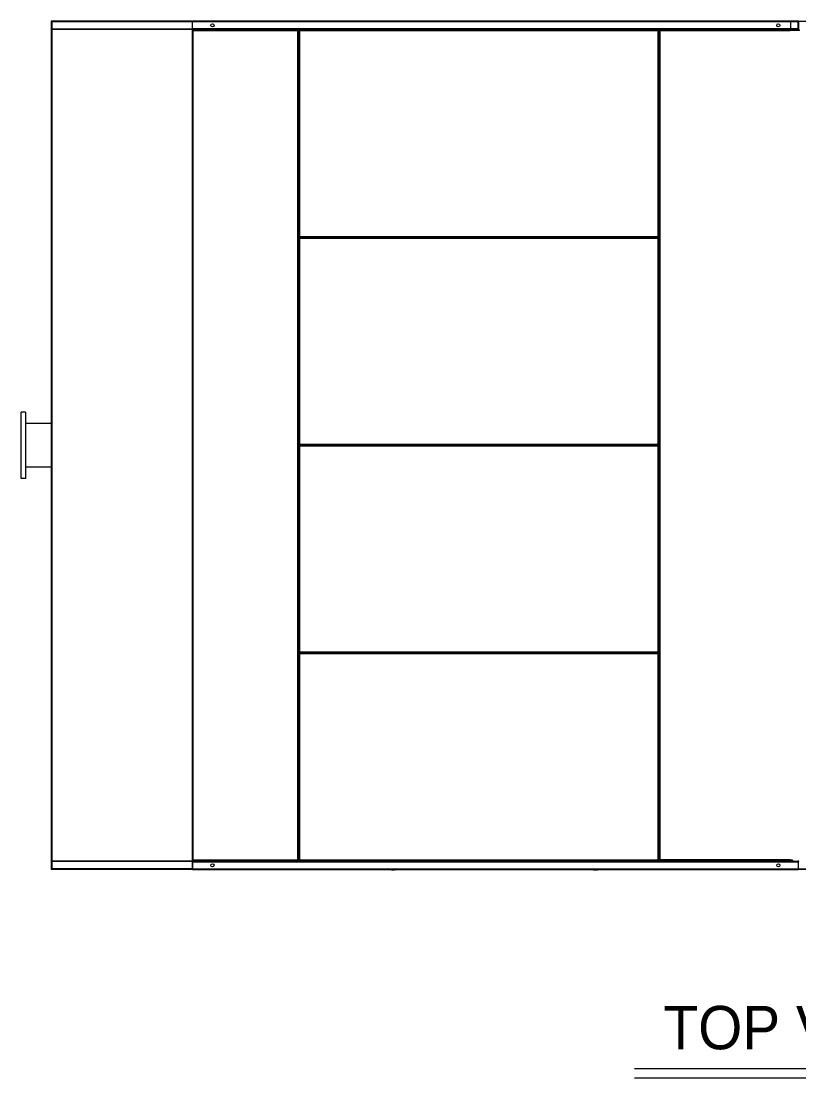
# Model space of a CAD drawing. Header units: millimetres. Extents: x -662642 to 33419, y -141169 to 23423.
# Drawn here: x 11255 to 15102, y 14886 to 20118 of the extents above; entities that cross this region are included whole.
import ezdxf
from ezdxf.enums import TextEntityAlignment as Align

# ---------------------------------------------------------------- set-up
doc = ezdxf.new("R2010")
doc.units = ezdxf.units.MM
doc.layers.add('냉각탑_box', color=1, linetype='Continuous')
doc.layers.add('냉각탑_text', color=3, linetype='Continuous')
doc.styles.add('돋움', font='Dotum.ttf')

# ---------------------------------------------------------------- blocks, each defined once
blk = doc.blocks.new('4')
at = {"lineweight": 20}
for p, q in [((12102.6, 20117.6), (11402.6, 20117.6)), ((11402.6, 20117.6), (11402.6, 15917.6)), ((11405.6, 20117.6), (11405.6, 15917.6)), ((12102.6, 20114.6), (11405.6, 20114.6)), ((12102.6, 15917.6), (12102.6, 20117.6)), ((12102.6, 15917.6), (12102.6, 20117.6)), ((15099.1, 20117.6), (17501.3, 20117.6)), ((12102.6, 20078.6), (11405.6, 20078.6)), ((12102.6, 20075.6), (11405.6, 20075.6)), ((12102.6, 15959.6), (11405.6, 15959.6)), ((12102.6, 15956.6), (11405.6, 15956.6)), ((12102.6, 15917.6), (11402.6, 15917.6)), ((12102.6, 15920.6), (11405.6, 15920.6)), ((17501.3, 15917.6), (12102.6, 15917.6))]:
    blk.add_line(p, q, dxfattribs=at)
at = {"color": 7, "lineweight": 20}
for p, q in [((15099.1, 20117.6), (12102.6, 20117.6)), ((15099.1, 20114.2), (12102.6, 20114.2)), ((15099.1, 20079), (12102.6, 20079)), ((15097.4, 20075.6), (12104.2, 20075.6)), ((12105.6, 15965), (12105.6, 20070.2)), ((12622.8, 15965), (12622.8, 20070.2)), ((12626.2, 15963.3), (12626.2, 20071.9)), ((14406.8, 20073.6), (12631.6, 20073.6)), ((14406.8, 20070.2), (12631.6, 20070.2)), ((14412.2, 15963.3), (14412.2, 20071.9)), ((14415.6, 15965), (14415.6, 20070.2)), ((14406.8, 19050), (12631.6, 19050)), ((14406.8, 19046.6), (12631.6, 19046.6)), ((14406.8, 19045.1), (12631.6, 19045.1)), ((14406.8, 19041.7), (12631.6, 19041.7)), ((11254.6, 17852.6), (11254.6, 18182.6)), ((11276.6, 18182.6), (11254.6, 18182.6)), ((11276.6, 18182.6), (11276.6, 17852.6)), ((11402.6, 18125.8), (11276.6, 18125.8)), ((14406.8, 18021.5), (12631.6, 18021.5)), ((14406.8, 18018.1), (12631.6, 18018.1)), ((14406.8, 18016.6), (12631.6, 18016.6)), ((14406.8, 18013.2), (12631.6, 18013.2)), ((11402.6, 17909.5), (11276.6, 17909.5)), ((11276.6, 17852.6), (11254.6, 17852.6)), ((14406.8, 16993), (12631.6, 16993)), ((14406.8, 16989.6), (12631.6, 16989.6)), ((14406.8, 16988.1), (12631.6, 16988.1)), ((14406.8, 16984.7), (12631.6, 16984.7)), ((12102.6, 15956.2), (15099.2, 15956.2)), ((12104.3, 15959.6), (15097.5, 15959.6)), ((14406.8, 15964.5), (12631.6, 15964.5)), ((14406.8, 15961.1), (12631.6, 15961.1)), ((12102.6, 15921), (15099.2, 15921)), ((12102.6, 15917.6), (15099.2, 15917.6))]:
    blk.add_line(p, q, dxfattribs=at)
at = {"color": 7, "lineweight": 20, "ltscale": 0.001417}
for p, q in [((15061.5, 20114.2), (15061.5, 20117.6)), ((15099.1, 20114.2), (15099.1, 20117.6)), ((12628.2, 20070.2), (12631.6, 20070.2)), ((12631.6, 20070.2), (12631.6, 20073.6)), ((14406.8, 20070.2), (14406.8, 20073.6)), ((14410.2, 20070.2), (14406.8, 20070.2)), ((12628.2, 19050), (12631.6, 19050)), ((12631.6, 19050), (12631.6, 19046.6)), ((12631.6, 19041.7), (12631.6, 19045.1)), ((14410.2, 19050), (14406.8, 19050)), ((14406.8, 19050), (14406.8, 19046.6)), ((14406.8, 19041.7), (14406.8, 19045.1)), ((12628.2, 19041.7), (12631.6, 19041.7)), ((14410.2, 19041.7), (14406.8, 19041.7)), ((12628.2, 18021.5), (12631.6, 18021.5)), ((12628.2, 18013.2), (12631.6, 18013.2)), ((12631.6, 18021.5), (12631.6, 18018.1)), ((12631.6, 18013.2), (12631.6, 18016.6)), ((14410.2, 18021.5), (14406.8, 18021.5)), ((14406.8, 18021.5), (14406.8, 18018.1)), ((14406.8, 18013.2), (14406.8, 18016.6)), ((14410.2, 18013.2), (14406.8, 18013.2)), ((12628.2, 16993), (12631.6, 16993)), ((12628.2, 16984.7), (12631.6, 16984.7)), ((12631.6, 16993), (12631.6, 16989.6)), ((12631.6, 16984.7), (12631.6, 16988.1)), ((14410.2, 16993), (14406.8, 16993)), ((14406.8, 16993), (14406.8, 16989.6)), ((14406.8, 16984.7), (14406.8, 16988.1)), ((14410.2, 16984.7), (14406.8, 16984.7)), ((12628.2, 15964.5), (12631.6, 15964.5)), ((12631.6, 15964.5), (12631.6, 15961.1)), ((14410.2, 15964.5), (14406.8, 15964.5)), ((14406.8, 15964.5), (14406.8, 15961.1)), ((12102.6, 15921), (12102.6, 15917.6)), ((15061.5, 15921), (15061.5, 15917.6)), ((15099.2, 15921), (15099.2, 15917.6))]:
    blk.add_line(p, q, dxfattribs=at)
at = {"color": 7, "lineweight": 20, "ltscale": 0.014667}
for p, q in [((15061.5, 20114.2), (15061.5, 20079)), ((15099.1, 20079), (15099.1, 20114.2)), ((12102.6, 15956.2), (12102.6, 15921)), ((15099.2, 15956.2), (15099.2, 15921))]:
    blk.add_line(p, q, dxfattribs=at)
at = {"color": 7, "lineweight": 20, "ltscale": 0.000708333}
for p, q in [((15100.8, 20115.6), (15099.1, 20115.6)), ((12624.8, 15961.6), (12624.8, 15963.3)), ((15100.9, 15919.6), (15099.2, 15919.6))]:
    blk.add_line(p, q, dxfattribs=at)
at = {"color": 7, "lineweight": 20, "ltscale": 0.00030251}
blk.add_line((15099.5, 20116.9), (15099.5, 20117.6), dxfattribs=at)
at = {"color": 7, "lineweight": 20, "ltscale": 0.000333335}
blk.add_line((15100.8, 20116.4), (15100.8, 20115.6), dxfattribs=at)
at = {"color": 7, "lineweight": 20, "ltscale": 0.01525}
for p, q in [((15100.8, 20115.6), (15100.8, 20079)), ((15100.9, 15919.6), (15100.9, 15956.2))]:
    blk.add_line(p, q, dxfattribs=at)
at = {"color": 7, "lineweight": 20, "ltscale": 0.000562932}
for p, q in [((12102.6, 20071.9), (12103.5, 20071.9)), ((12624.8, 20071.9), (12626.2, 20071.9)), ((14412.2, 20071.9), (14413.5, 20071.9)), ((12103.5, 15963.3), (12102.6, 15963.3)), ((12626.2, 15963.3), (12624.8, 15963.3)), ((14413.5, 15963.3), (14412.2, 15963.3)), ((15061.8, 15963.3), (15063.2, 15963.3))]:
    blk.add_line(p, q, dxfattribs=at)
at = {"color": 7, "lineweight": 20, "ltscale": 0.23175}
for p, q in [((12622.8, 20070.2), (12102.6, 20070.2)), ((12102.6, 15965), (12622.8, 15965))]:
    blk.add_line(p, q, dxfattribs=at)
at = {"color": 7, "lineweight": 20, "ltscale": 0.000502197}
for p, q in [((12104.7, 20071.9), (12103.5, 20071.9)), ((12623.6, 20071.9), (12624.8, 20071.9)), ((14414.7, 20071.9), (14413.5, 20071.9)), ((12104.7, 15963.3), (12103.5, 15963.3)), ((14414.7, 15963.3), (14413.5, 15963.3)), ((15060.6, 15963.3), (15061.8, 15963.3))]:
    blk.add_line(p, q, dxfattribs=at)
at = {"color": 7, "lineweight": 20, "ltscale": 0.000414929}
for p, q in [((12104.2, 20073.6), (12104.2, 20072.6)), ((12624.2, 20073.6), (12624.2, 20072.6)), ((14414.2, 20073.6), (14414.2, 20072.6)), ((12104.2, 15961.6), (12104.2, 15962.6)), ((12624.2, 15961.6), (12624.2, 15962.6)), ((14414.2, 15962.6), (14414.2, 15961.6)), ((15061.2, 15962.6), (15061.2, 15961.6))]:
    blk.add_line(p, q, dxfattribs=at)
at = {"color": 7, "lineweight": 20, "ltscale": 0.000375}
for p, q in [((12105.1, 20073.6), (12104.2, 20073.6)), ((12149.3, 20073.6), (12148.4, 20073.6)), ((12623.3, 20073.6), (12624.2, 20073.6)), ((13143.5, 20073.6), (13144.4, 20073.6)), ((14410.2, 20070.7), (14410.2, 20071.6)), ((14415.1, 20073.6), (14414.2, 20073.6)), ((14661.3, 20073.6), (14660.4, 20073.6)), ((15055.5, 20073.6), (15056.4, 20073.6)), ((15060.3, 20073.6), (15061.2, 20073.6)), ((14410.2, 19049.5), (14410.2, 19048.6)), ((14410.2, 19042.2), (14410.2, 19043.1)), ((14410.2, 18021), (14410.2, 18020.1)), ((14410.2, 18015.7), (14410.2, 18016.6)), ((14410.2, 16994.5), (14410.2, 16993.6)), ((14410.2, 16987.2), (14410.2, 16988.1)), ((12105.1, 15961.6), (12104.2, 15961.6)), ((12623.3, 15961.6), (12624.2, 15961.6)), ((14410.2, 15966), (14410.2, 15965.1)), ((14415.1, 15961.6), (14414.2, 15961.6)), ((15060.3, 15961.6), (15061.2, 15961.6))]:
    blk.add_line(p, q, dxfattribs=at)
at = {"color": 7, "lineweight": 20, "ltscale": 0.232167}
for p, q in [((12623.3, 20073.6), (12104.2, 20073.6)), ((12104.2, 15961.6), (12623.3, 15961.6))]:
    blk.add_line(p, q, dxfattribs=at)
at = {"color": 7, "lineweight": 20, "ltscale": 0.000293404}
for p, q in [((12104.2, 20071.9), (12104.2, 20072.6)), ((12624.2, 20071.9), (12624.2, 20072.6)), ((14414.2, 20071.9), (14414.2, 20072.6)), ((12104.2, 15963.3), (12104.2, 15962.6)), ((12624.2, 15963.3), (12624.2, 15962.6)), ((14414.2, 15963.3), (14414.2, 15962.6)), ((15061.2, 15963.3), (15061.2, 15962.6))]:
    blk.add_line(p, q, dxfattribs=at)
at = {"color": 7, "lineweight": 20, "ltscale": 0.000333333}
for p, q in [((12105.4, 20073.6), (12104.6, 20073.6)), ((12186.8, 20073.6), (12185.9, 20073.6)), ((12331.5, 20073.6), (12330.7, 20073.6)), ((12380.6, 20073.6), (12381.4, 20073.6)), ((12461.9, 20073.6), (12462.8, 20073.6)), ((12606.7, 20073.6), (12607.5, 20073.6))]:
    blk.add_line(p, q, dxfattribs=at)
at = {"color": 7, "lineweight": 20, "ltscale": 0.010333}
blk.add_line((12570.2, 20075.6), (12595, 20075.6), dxfattribs=at)
at = {"color": 7, "lineweight": 20, "ltscale": 0.000833346}
for p, q in [((12595, 20075.6), (12595, 20073.6)), ((14595, 20075.6), (14595, 20073.6))]:
    blk.add_line(p, q, dxfattribs=at)
at = {"color": 7, "lineweight": 20, "ltscale": 0.000625002}
blk.add_line((12623.3, 20073.6), (12624.8, 20073.6), dxfattribs=at)
at = {"color": 7, "lineweight": 20, "ltscale": 0.001542}
blk.add_line((12624.8, 20073.6), (12628.5, 20073.6), dxfattribs=at)
at = {"color": 7, "lineweight": 20, "ltscale": 0.000708346}
blk.add_line((12624.8, 20073.6), (12624.8, 20071.9), dxfattribs=at)
at = {"color": 7, "lineweight": 20, "ltscale": 0.000547135}
for p, q in [((12627.5, 20071.9), (12626.2, 20071.9)), ((12627.5, 15963.3), (12626.2, 15963.3))]:
    blk.add_line(p, q, dxfattribs=at)
at = {"color": 7, "lineweight": 20, "ltscale": 0.000414935}
for p, q in [((12627.2, 20072.6), (12626.5, 20071.9)), ((15099.8, 20076.6), (15099.1, 20077.3)), ((12627.2, 19559.6), (12626.5, 19560.3)), ((12627.2, 19555.6), (12626.5, 19554.9)), ((12627.2, 18849.6), (12626.5, 18850.3)), ((12627.2, 18845.6), (12626.5, 18844.9)), ((12627.2, 18228.6), (12626.5, 18229.3)), ((12627.2, 17806.6), (12626.5, 17805.9)), ((12627.2, 17189.6), (12626.5, 17190.3)), ((12627.2, 17185.6), (12626.5, 17184.9)), ((12627.2, 16479.6), (12626.5, 16480.3)), ((12627.2, 16475.6), (12626.5, 16474.9)), ((12627.2, 15962.6), (12626.5, 15963.3)), ((15099.9, 15958.6), (15099.2, 15957.9))]:
    blk.add_line(p, q, dxfattribs=at)
at = {"color": 7, "lineweight": 20, "ltscale": 0.000249753}
blk.add_line((12627.9, 20071.6), (12628.5, 20071.6), dxfattribs=at)
at = {"color": 7, "lineweight": 20, "ltscale": 0.000833333}
for p, q in [((12630.2, 20070.7), (12628.2, 20070.7)), ((12628.5, 20071.6), (12628.5, 20073.6)), ((14406.8, 20071.6), (14406.8, 20073.6)), ((14408.2, 20070.7), (14410.2, 20070.7)), ((14409.9, 20071.6), (14409.9, 20073.6)), ((12630.2, 19049.5), (12628.2, 19049.5)), ((12630.2, 19042.2), (12628.2, 19042.2)), ((12628.5, 19048.6), (12628.5, 19046.6)), ((12628.5, 19043.1), (12628.5, 19045.1)), ((14406.8, 19048.6), (14406.8, 19046.6)), ((14406.8, 19043.1), (14406.8, 19045.1)), ((14408.2, 19049.5), (14410.2, 19049.5)), ((14408.2, 19042.2), (14410.2, 19042.2)), ((14409.9, 19048.6), (14409.9, 19046.6)), ((14409.9, 19043.1), (14409.9, 19045.1)), ((12628.2, 18223.6), (12626.2, 18223.6)), ((12630.2, 18021), (12628.2, 18021)), ((12630.2, 18013.7), (12628.2, 18013.7)), ((12628.5, 18020.1), (12628.5, 18018.1)), ((12628.5, 18014.6), (12628.5, 18016.6)), ((14406.8, 18020.1), (14406.8, 18018.1)), ((14406.8, 18014.6), (14406.8, 18016.6)), ((14408.2, 18021), (14410.2, 18021)), ((14408.2, 18013.7), (14410.2, 18013.7)), ((14409.9, 18020.1), (14409.9, 18018.1)), ((14409.9, 18014.6), (14409.9, 18016.6)), ((12628.2, 17811.6), (12626.2, 17811.6)), ((12630.2, 16992.5), (12628.2, 16992.5)), ((12630.2, 16985.2), (12628.2, 16985.2)), ((12628.5, 16991.6), (12628.5, 16989.6)), ((12628.5, 16986.1), (12628.5, 16988.1)), ((14406.8, 16991.6), (14406.8, 16989.6)), ((14406.8, 16986.1), (14406.8, 16988.1)), ((14408.2, 16992.5), (14410.2, 16992.5)), ((14408.2, 16985.2), (14410.2, 16985.2)), ((14409.9, 16991.6), (14409.9, 16989.6)), ((14409.9, 16986.1), (14409.9, 16988.1)), ((12630.2, 15964), (12628.2, 15964)), ((12628.5, 15963.1), (12628.5, 15961.1)), ((14406.8, 15963.1), (14406.8, 15961.1)), ((14408.2, 15964), (14410.2, 15964)), ((14409.9, 15963.1), (14409.9, 15961.1))]:
    blk.add_line(p, q, dxfattribs=at)
at = {"color": 7, "lineweight": 20, "ltscale": 0.000208333}
for p, q in [((12628.2, 20070.7), (12628.2, 20070.2)), ((12630.2, 20070.7), (12630.2, 20070.2)), ((14408.2, 20070.2), (14408.2, 20070.7)), ((14410.2, 20070.2), (14410.2, 20070.7)), ((12628.2, 19050), (12628.2, 19049.5)), ((12628.2, 19042.2), (12628.2, 19041.7)), ((12630.2, 19050), (12630.2, 19049.5)), ((12630.2, 19042.2), (12630.2, 19041.7)), ((14408.2, 19049.5), (14408.2, 19050)), ((14408.2, 19041.7), (14408.2, 19042.2)), ((14410.2, 19049.5), (14410.2, 19050)), ((14410.2, 19041.7), (14410.2, 19042.2)), ((12628.2, 18021.5), (12628.2, 18021)), ((12628.2, 18013.7), (12628.2, 18013.2)), ((12630.2, 18021.5), (12630.2, 18021)), ((12630.2, 18013.7), (12630.2, 18013.2)), ((14408.2, 18021), (14408.2, 18021.5)), ((14408.2, 18013.2), (14408.2, 18013.7)), ((14410.2, 18021), (14410.2, 18021.5)), ((14410.2, 18013.2), (14410.2, 18013.7)), ((12628.2, 16993), (12628.2, 16992.5)), ((12628.2, 16985.2), (12628.2, 16984.7)), ((12630.2, 16993), (12630.2, 16992.5)), ((12630.2, 16985.2), (12630.2, 16984.7)), ((14408.2, 16992.5), (14408.2, 16993)), ((14408.2, 16984.7), (14408.2, 16985.2)), ((14410.2, 16992.5), (14410.2, 16993)), ((14410.2, 16984.7), (14410.2, 16985.2)), ((12628.2, 15964.5), (12628.2, 15964)), ((12630.2, 15964.5), (12630.2, 15964)), ((14408.2, 15964), (14408.2, 15964.5)), ((14410.2, 15964), (14410.2, 15964.5))]:
    blk.add_line(p, q, dxfattribs=at)
at = {"color": 7, "lineweight": 20, "ltscale": 0.362583}
for p, q in [((12628.2, 20070.2), (12628.2, 19050)), ((12631.6, 20070.2), (12631.6, 19050)), ((14406.8, 19050), (14406.8, 20070.2)), ((14410.2, 19050), (14410.2, 20070.2)), ((12628.2, 19041.7), (12628.2, 18021.5)), ((12631.6, 19041.7), (12631.6, 18021.5)), ((14406.8, 18021.5), (14406.8, 19041.7)), ((14410.2, 18021.5), (14410.2, 19041.7)), ((12628.2, 18013.2), (12628.2, 16993)), ((12631.6, 18013.2), (12631.6, 16993)), ((14406.8, 16993), (14406.8, 18013.2)), ((14410.2, 16993), (14410.2, 18013.2)), ((12628.2, 16984.7), (12628.2, 15964.5)), ((12631.6, 16984.7), (12631.6, 15964.5)), ((14406.8, 15964.5), (14406.8, 16984.7)), ((14410.2, 15964.5), (14410.2, 16984.7))]:
    blk.add_line(p, q, dxfattribs=at)
at = {"color": 7, "lineweight": 20, "ltscale": 0.001292}
for p, q in [((12628.5, 20073.6), (12631.6, 20073.6)), ((12628.5, 20071.6), (12631.6, 20071.6)), ((14409.9, 20073.6), (14406.8, 20073.6)), ((14409.9, 20071.6), (14406.8, 20071.6)), ((12628.5, 19048.6), (12631.6, 19048.6)), ((12628.5, 19046.6), (12631.6, 19046.6)), ((12628.5, 19045.1), (12631.6, 19045.1)), ((12628.5, 19043.1), (12631.6, 19043.1)), ((14409.9, 19048.6), (14406.8, 19048.6)), ((14409.9, 19046.6), (14406.8, 19046.6)), ((14409.9, 19045.1), (14406.8, 19045.1)), ((14409.9, 19043.1), (14406.8, 19043.1)), ((12628.5, 18020.1), (12631.6, 18020.1)), ((12628.5, 18018.1), (12631.6, 18018.1)), ((12628.5, 18016.6), (12631.6, 18016.6)), ((12628.5, 18014.6), (12631.6, 18014.6)), ((14409.9, 18020.1), (14406.8, 18020.1)), ((14409.9, 18018.1), (14406.8, 18018.1)), ((14409.9, 18016.6), (14406.8, 18016.6)), ((14409.9, 18014.6), (14406.8, 18014.6)), ((12628.5, 16991.6), (12631.6, 16991.6)), ((12628.5, 16989.6), (12631.6, 16989.6)), ((12628.5, 16988.1), (12631.6, 16988.1)), ((12628.5, 16986.1), (12631.6, 16986.1)), ((14409.9, 16991.6), (14406.8, 16991.6)), ((14409.9, 16989.6), (14406.8, 16989.6)), ((14409.9, 16988.1), (14406.8, 16988.1)), ((14409.9, 16986.1), (14406.8, 16986.1)), ((12628.5, 15963.1), (12631.6, 15963.1)), ((12628.5, 15961.1), (12631.6, 15961.1)), ((14409.9, 15963.1), (14406.8, 15963.1)), ((14409.9, 15961.1), (14406.8, 15961.1))]:
    blk.add_line(p, q, dxfattribs=at)
at = {"color": 7, "lineweight": 20, "ltscale": 0.000583333}
for p, q in [((12631.6, 20070.7), (12630.2, 20070.7)), ((14406.8, 20070.7), (14408.2, 20070.7)), ((15100.4, 20073.6), (15099, 20073.6)), ((12631.6, 19049.5), (12630.2, 19049.5)), ((12631.6, 19042.2), (12630.2, 19042.2)), ((14406.8, 19049.5), (14408.2, 19049.5)), ((14406.8, 19042.2), (14408.2, 19042.2)), ((12631.6, 18021), (12630.2, 18021)), ((12631.6, 18013.7), (12630.2, 18013.7)), ((14406.8, 18021), (14408.2, 18021)), ((14406.8, 18013.7), (14408.2, 18013.7)), ((12631.6, 16992.5), (12630.2, 16992.5)), ((12631.6, 16985.2), (12630.2, 16985.2)), ((14406.8, 16992.5), (14408.2, 16992.5)), ((14406.8, 16985.2), (14408.2, 16985.2)), ((12631.6, 15964), (12630.2, 15964)), ((12630.2, 15963.6), (12631.6, 15963.6)), ((14406.8, 15964), (14408.2, 15964)), ((15064.6, 15963.3), (15063.2, 15963.3))]:
    blk.add_line(p, q, dxfattribs=at)
at = {"color": 7, "lineweight": 20, "ltscale": 0.000128159}
for p, q in [((12631.6, 20073.3), (12631.6, 20073.6)), ((12631.6, 19046.9), (12631.6, 19046.6)), ((12631.6, 19044.8), (12631.6, 19045.1)), ((12631.6, 18018.4), (12631.6, 18018.1)), ((12631.6, 18016.3), (12631.6, 18016.6)), ((12631.6, 16989.9), (12631.6, 16989.6)), ((12631.6, 16987.8), (12631.6, 16988.1)), ((12631.6, 15961.4), (12631.6, 15961.1))]:
    blk.add_line(p, q, dxfattribs=at)
at = {"color": 7, "lineweight": 20, "ltscale": 0.00075}
for p, q in [((12665.4, 20073.6), (12663.6, 20073.6)), ((12731.4, 20073.6), (12733.2, 20073.6)), ((13199.4, 20073.6), (13197.6, 20073.6)), ((13341.4, 20073.6), (13343.2, 20073.6)), ((13504.4, 20073.6), (13502.6, 20073.6)), ((13646.4, 20073.6), (13648.2, 20073.6)), ((14114.4, 20073.6), (14112.6, 20073.6)), ((14180.4, 20073.6), (14182.2, 20073.6))]:
    blk.add_line(p, q, dxfattribs=at)
at = {"color": 7, "lineweight": 20, "ltscale": 0.000374988}
for p, q in [((13150.5, 20073.6), (13149.6, 20073.6)), ((13779.7, 20073.6), (13780.6, 20073.6)), ((13787.5, 20073.6), (13786.6, 20073.6)), ((14416.7, 20073.6), (14417.6, 20073.6)), ((14424.5, 20073.6), (14423.6, 20073.6)), ((15053.7, 20073.6), (15054.6, 20073.6))]:
    blk.add_line(p, q, dxfattribs=at)
at = {"color": 7, "lineweight": 20, "ltscale": 0.000208344}
for p, q in [((14406.8, 20070.7), (14406.8, 20070.2)), ((14406.8, 19042.2), (14406.8, 19041.7)), ((14406.8, 18013.7), (14406.8, 18013.2)), ((14406.8, 16985.2), (14406.8, 16984.7))]:
    blk.add_line(p, q, dxfattribs=at)
at = {"color": 7, "lineweight": 20, "ltscale": 0.002167}
blk.add_line((14409.9, 20073.6), (14415.1, 20073.6), dxfattribs=at)
at = {"color": 7, "lineweight": 20, "ltscale": 0.000124937}
for p, q in [((14410.2, 20071.6), (14409.9, 20071.6)), ((14410.2, 19048.6), (14409.9, 19048.6)), ((14410.2, 19043.1), (14409.9, 19043.1)), ((14410.2, 18020.1), (14409.9, 18020.1)), ((14410.2, 18016.6), (14409.9, 18016.6)), ((14410.2, 16988.1), (14409.9, 16988.1))]:
    blk.add_line(p, q, dxfattribs=at)
at = {"color": 7, "lineweight": 20, "ltscale": 0.000833328}
for p, q in [((14410.2, 20070.2), (14412.2, 20070.2)), ((14410.2, 15991.6), (14412.2, 15991.6))]:
    blk.add_line(p, q, dxfattribs=at)
at = {"color": 7, "lineweight": 20, "ltscale": 0.00083334}
for p, q in [((14412.2, 20043.6), (14410.2, 20043.6)), ((14412.2, 15965), (14410.2, 15965))]:
    blk.add_line(p, q, dxfattribs=at)
at = {"color": 7, "lineweight": 20, "ltscale": 0.268833}
for p, q in [((15060.3, 20073.6), (14415.1, 20073.6)), ((15060.3, 15961.6), (14415.1, 15961.6))]:
    blk.add_line(p, q, dxfattribs=at)
at = {"color": 7, "lineweight": 20, "ltscale": 0.268417}
for p, q in [((15059.8, 20070.2), (14415.6, 20070.2)), ((15059.8, 15965), (14415.6, 15965))]:
    blk.add_line(p, q, dxfattribs=at)
at = {"color": 7, "lineweight": 20, "ltscale": 0.008667}
blk.add_line((14574.2, 20075.6), (14595, 20075.6), dxfattribs=at)
at = {"color": 7, "lineweight": 20, "ltscale": 0.000162417}
blk.add_line((15060.7, 20073.6), (15060.3, 20073.6), dxfattribs=at)
at = {"color": 7, "lineweight": 20, "ltscale": 0.004227}
blk.add_line((15060.7, 20073.6), (15070.8, 20073.6), dxfattribs=at)
at = {"color": 7, "lineweight": 20, "ltscale": 0.001131}
for p, q in [((15061.5, 20076.3), (15061.5, 20079)), ((15099.1, 20079), (15099.1, 20076.3)), ((12102.6, 15956.2), (12102.6, 15958.9)), ((15099.2, 15958.9), (15099.2, 15956.2))]:
    blk.add_line(p, q, dxfattribs=at)
at = {"color": 7, "lineweight": 20, "ltscale": 0.011728}
blk.add_line((15070.8, 20073.6), (15099, 20073.6), dxfattribs=at)
at = {"color": 7, "lineweight": 20, "ltscale": 0.015372}
blk.add_line((15070.8, 20073.6), (15107.7, 20073.6), dxfattribs=at)
at = {"color": 7, "lineweight": 20, "ltscale": 0.000902586}
blk.add_line((15099.6, 20075.6), (15097.4, 20075.6), dxfattribs=at)
at = {"color": 7, "lineweight": 20, "ltscale": 0.000708334}
for p, q in [((15100.8, 20079), (15099.1, 20079)), ((15100.9, 15956.2), (15099.2, 15956.2))]:
    blk.add_line(p, q, dxfattribs=at)
at = {"color": 7, "lineweight": 20, "ltscale": 2.22761e-05}
blk.add_line((15100.7, 20078.4), (15100.8, 20078.4), dxfattribs=at)
at = {"color": 7, "lineweight": 20, "ltscale": 2.22174e-05}
blk.add_line((15100.7, 20078.4), (15100.8, 20078.4), dxfattribs=at)
at = {"color": 7, "lineweight": 20, "ltscale": 0.000249929}
blk.add_line((15100.8, 20079), (15100.8, 20078.4), dxfattribs=at)
at = {"color": 7, "lineweight": 20, "ltscale": 0.000824955}
blk.add_line((15100.8, 20078.4), (15100.8, 20076.4), dxfattribs=at)
at = {"color": 7, "lineweight": 20, "ltscale": 0.000364732}
for p, q in [((15101.3, 20076.2), (15100.8, 20076.9)), ((15101.3, 15959), (15100.8, 15958.3))]:
    blk.add_line(p, q, dxfattribs=at)
at = {"color": 7, "lineweight": 20, "ltscale": 0.000547189}
for p, q in [((12627.5, 19560.3), (12626.2, 19560.3)), ((12627.5, 19554.9), (12626.2, 19554.9)), ((12627.5, 18850.3), (12626.2, 18850.3)), ((12627.5, 18844.9), (12626.2, 18844.9)), ((12627.5, 18229.3), (12626.2, 18229.3)), ((12627.5, 17805.9), (12626.2, 17805.9)), ((12627.5, 17190.3), (12626.2, 17190.3)), ((12627.5, 17184.9), (12626.2, 17184.9)), ((12627.5, 16480.3), (12626.2, 16480.3)), ((12627.5, 16474.9), (12626.2, 16474.9))]:
    blk.add_line(p, q, dxfattribs=at)
at = {"color": 7, "lineweight": 20, "ltscale": 0.003042}
for p, q in [((12628.2, 19042.2), (12628.2, 19049.5)), ((12628.2, 18013.7), (12628.2, 18021)), ((12628.2, 18013.7), (12628.2, 18021)), ((12628.2, 16992.5), (12628.2, 16985.2))]:
    blk.add_line(p, q, dxfattribs=at)
at = {"color": 7, "lineweight": 20, "ltscale": 0.000625}
for p, q in [((12631.6, 19045.1), (12631.6, 19046.6)), ((12728.3, 19045.1), (12728.3, 19046.6)), ((12731.7, 19045.1), (12731.7, 19046.6)), ((12736.4, 19046.6), (12736.4, 19045.1)), ((12790.7, 19046.6), (12790.7, 19045.1)), ((12795.9, 19046.6), (12795.9, 19045.1)), ((12810.7, 19045.1), (12810.7, 19046.6)), ((12813.2, 19045.1), (12813.2, 19046.6)), ((12815.8, 19046.6), (12815.8, 19045.1)), ((12815.8, 19046.6), (12815.8, 19045.1)), ((12815.8, 19046.6), (12815.8, 19045.1)), ((12821, 19046.6), (12821, 19045.1)), ((12822.9, 19046.6), (12822.9, 19045.1)), ((12857.8, 19046.6), (12857.8, 19045.1)), ((13143, 19045.1), (13143, 19046.6)), ((13146.4, 19045.1), (13146.4, 19046.6)), ((13147.6, 19046.6), (13147.6, 19045.1)), ((13150.9, 19046.6), (13150.9, 19045.1)), ((13154.6, 19046.6), (13154.6, 19045.1)), ((13194.4, 19046.6), (13194.4, 19045.1)), ((13199.6, 19046.6), (13199.6, 19045.1)), ((13262.2, 19045.1), (13262.2, 19046.6)), ((13277, 19045.1), (13277, 19046.6)), ((13282.2, 19046.6), (13282.2, 19045.1)), ((13287.4, 19046.6), (13287.4, 19045.1)), ((13302.2, 19045.1), (13302.2, 19046.6)), ((13341.2, 19046.6), (13341.2, 19045.1)), ((13499.4, 19046.6), (13499.4, 19045.1)), ((13504.6, 19046.6), (13504.6, 19045.1)), ((13646.2, 19046.6), (13646.2, 19045.1)), ((13779.1, 19046.6), (13779.1, 19045.1)), ((13782.6, 19046.6), (13782.6, 19045.1)), ((13784.6, 19046.6), (13784.6, 19045.1)), ((13787.9, 19046.6), (13787.9, 19045.1)), ((13791.6, 19046.6), (13791.6, 19045.1)), ((14109.4, 19046.6), (14109.4, 19045.1)), ((14114.6, 19046.6), (14114.6, 19045.1)), ((14180.2, 19046.6), (14180.2, 19045.1)), ((14185.4, 19046.6), (14185.4, 19045.1)), ((14185.4, 19046.6), (14185.4, 19045.1)), ((14188, 19045.1), (14188, 19046.6)), ((14190, 19046.6), (14190, 19045.1)), ((14275.6, 19045.1), (14275.6, 19046.6)), ((14290.4, 19045.1), (14290.4, 19046.6)), ((14295.6, 19045.1), (14295.6, 19046.6)), ((14305.8, 19045.1), (14305.8, 19046.6)), ((14340.4, 19045.1), (14340.4, 19046.6)), ((14343.8, 19045.1), (14343.8, 19046.6)), ((14345.8, 19046.6), (14345.8, 19045.1)), ((14345.8, 19046.6), (14345.8, 19045.1)), ((14345.8, 19046.6), (14345.8, 19045.1)), ((14351, 19046.6), (14351, 19045.1)), ((14352.9, 19046.6), (14352.9, 19045.1)), ((12631.6, 18016.6), (12631.6, 18018.1)), ((12728.3, 18016.6), (12728.3, 18018.1)), ((12731.7, 18016.6), (12731.7, 18018.1)), ((12631.6, 16988.1), (12631.6, 16989.6)), ((12728.3, 16988.1), (12728.3, 16989.6)), ((12731.7, 16988.1), (12731.7, 16989.6))]:
    blk.add_line(p, q, dxfattribs=at)
at = {"color": 7, "lineweight": 20, "ltscale": 0.000624608}
blk.add_line((12823.2, 19046.6), (12823.2, 19045.1), dxfattribs=at)
at = {"color": 7, "lineweight": 20, "ltscale": 0.000624057}
for p, q in [((13346.4, 19046.6), (13346.4, 19045.1)), ((13651.4, 19046.6), (13651.4, 19045.1))]:
    blk.add_line(p, q, dxfattribs=at)
at = {"color": 7, "lineweight": 20, "ltscale": 0.000208322}
for p, q in [((14406.8, 19050), (14406.8, 19049.5)), ((14406.8, 18021.5), (14406.8, 18021)), ((14406.8, 16993), (14406.8, 16992.5)), ((14406.8, 15964.5), (14406.8, 15964))]:
    blk.add_line(p, q, dxfattribs=at)
at = {"color": 7, "lineweight": 20, "ltscale": 0.000354584}
for p, q in [((12734.9, 18017.3), (12734.9, 18018.1)), ((14408.5, 18017.3), (14408.5, 18018.1)), ((12734.9, 16988.8), (12734.9, 16989.6)), ((14408.5, 16988.8), (14408.5, 16989.6))]:
    blk.add_line(p, q, dxfattribs=at)
at = {"color": 7, "lineweight": 20, "ltscale": 0.000270413}
for p, q in [((12734.9, 18016.6), (12734.9, 18017.3)), ((12734.9, 16988.1), (12734.9, 16988.8))]:
    blk.add_line(p, q, dxfattribs=at)
at = {"color": 7, "lineweight": 20, "ltscale": 0.000374989}
for p, q in [((14406.8, 18013.7), (14406.8, 18014.6)), ((14406.8, 16985.2), (14406.8, 16986.1))]:
    blk.add_line(p, q, dxfattribs=at)
at = {"color": 7, "lineweight": 20, "ltscale": 0.000270414}
for p, q in [((14408.5, 18016.6), (14408.5, 18017.3)), ((14408.5, 16988.1), (14408.5, 16988.8))]:
    blk.add_line(p, q, dxfattribs=at)
at = {"color": 7, "lineweight": 20, "ltscale": 0.000833336}
for p, q in [((14410.2, 18013.7), (14410.2, 18015.7)), ((14410.2, 16985.2), (14410.2, 16987.2))]:
    blk.add_line(p, q, dxfattribs=at)
at = {"color": 7, "lineweight": 20, "ltscale": 0.000375003}
for p, q in [((14408.5, 16992.5), (14408.5, 16991.6)), ((14408.5, 15964), (14408.5, 15963.1))]:
    blk.add_line(p, q, dxfattribs=at)
at = {"color": 7, "lineweight": 20, "ltscale": 1.08536e-05}
blk.add_line((12104.2, 15959.6), (12104.3, 15959.6), dxfattribs=at)
at = {"color": 7, "lineweight": 20, "ltscale": 8.21853e-06}
blk.add_line((12105.1, 15959.6), (12105.2, 15959.6), dxfattribs=at)
at = {"color": 7, "lineweight": 20, "ltscale": 1.28301e-05}
blk.add_line((12105.1, 15959.6), (12105.2, 15959.6), dxfattribs=at)
at = {"color": 7, "lineweight": 20, "ltscale": 1.62238e-05}
blk.add_line((12105.7, 15959.6), (12105.8, 15959.6), dxfattribs=at)
at = {"color": 7, "lineweight": 20, "ltscale": 2.41018e-05}
blk.add_line((12105.7, 15959.6), (12105.8, 15959.6), dxfattribs=at)
at = {"color": 7, "lineweight": 20, "ltscale": 3.6506e-06}
blk.add_line((12105.8, 15959.6), (12105.8, 15959.6), dxfattribs=at)
at = {"color": 7, "lineweight": 20, "ltscale": 0.000833321}
for p, q in [((12595, 15959.6), (12595, 15961.6)), ((14595, 15959.6), (14595, 15961.6))]:
    blk.add_line(p, q, dxfattribs=at)
at = {"color": 7, "lineweight": 20, "ltscale": 0.000250012}
blk.add_line((12624.2, 15961.6), (12624.8, 15961.6), dxfattribs=at)
at = {"color": 7, "lineweight": 20, "ltscale": 0.001512}
blk.add_line((12628.5, 15961.6), (12624.9, 15961.6), dxfattribs=at)
at = {"color": 7, "lineweight": 20, "ltscale": 0.000251269}
blk.add_line((12628.5, 15963.6), (12627.9, 15963.6), dxfattribs=at)
at = {"color": 7, "lineweight": 20, "ltscale": 0.000208346}
blk.add_line((12630.2, 15963.1), (12630.2, 15963.6), dxfattribs=at)
at = {"color": 7, "lineweight": 20, "ltscale": 0.000499589}
for p, q in [((12780.7, 15959.9), (12780.7, 15961.1)), ((12820.7, 15959.9), (12820.7, 15961.1)), ((13247.2, 15959.9), (13247.2, 15961.1)), ((13317.2, 15959.9), (13317.2, 15961.1)), ((14255.6, 15959.9), (14255.6, 15961.1)), ((14295.6, 15959.9), (14295.6, 15961.1))]:
    blk.add_line(p, q, dxfattribs=at)
at = {"color": 7, "lineweight": 20, "ltscale": 0.016667}
for p, q in [((12820.7, 15959.9), (12780.7, 15959.9)), ((14295.6, 15959.9), (14255.6, 15959.9))]:
    blk.add_line(p, q, dxfattribs=at)
at = {"color": 7, "lineweight": 20, "ltscale": 8.94681e-06}
blk.add_line((13098.6, 15959.6), (13098.6, 15959.6), dxfattribs=at)
at = {"color": 7, "lineweight": 20, "ltscale": 1.51616e-05}
blk.add_line((13098.6, 15959.6), (13098.6, 15959.6), dxfattribs=at)
at = {"color": 7, "lineweight": 20, "ltscale": 2.69547e-06}
blk.add_line((13098.6, 15959.6), (13098.6, 15959.6), dxfattribs=at)
at = {"color": 7, "lineweight": 20, "ltscale": 8.40029e-06}
blk.add_line((13105.6, 15959.6), (13105.7, 15959.6), dxfattribs=at)
at = {"color": 7, "lineweight": 20, "ltscale": 1.51768e-05}
blk.add_line((13105.6, 15959.6), (13105.7, 15959.6), dxfattribs=at)
at = {"color": 7, "lineweight": 20, "ltscale": 2.70045e-06}
blk.add_line((13105.7, 15959.6), (13105.7, 15959.6), dxfattribs=at)
at = {"color": 7, "lineweight": 20, "ltscale": 0.029167}
blk.add_line((13317.2, 15959.9), (13247.2, 15959.9), dxfattribs=at)
at = {"color": 7, "lineweight": 20, "ltscale": 3.50751e-06}
blk.add_line((14099.1, 15959.6), (14099.1, 15959.6), dxfattribs=at)
at = {"color": 7, "lineweight": 20, "ltscale": 1.0193e-05}
blk.add_line((14099.1, 15959.6), (14099.1, 15959.6), dxfattribs=at)
at = {"color": 7, "lineweight": 20, "ltscale": 1.41996e-05}
blk.add_line((14099.1, 15959.6), (14099.1, 15959.6), dxfattribs=at)
at = {"color": 7, "lineweight": 20, "ltscale": 8.67599e-06}
blk.add_line((14106.1, 15959.6), (14106.2, 15959.6), dxfattribs=at)
at = {"color": 7, "lineweight": 20, "ltscale": 1.72064e-05}
blk.add_line((14106.1, 15959.6), (14106.2, 15959.6), dxfattribs=at)
at = {"color": 7, "lineweight": 20, "ltscale": 3.38591e-06}
blk.add_line((14106.2, 15959.6), (14106.2, 15959.6), dxfattribs=at)
at = {"color": 7, "lineweight": 20, "ltscale": 0.001792}
blk.add_line((14414.2, 15961.6), (14409.9, 15961.6), dxfattribs=at)
at = {"color": 7, "lineweight": 20, "ltscale": 0.004015}
for p, q in [((15070.8, 15963.2), (15061.2, 15963.2)), ((15070.8, 15961.6), (15061.2, 15961.6))]:
    blk.add_line(p, q, dxfattribs=at)
at = {"color": 7, "lineweight": 20, "ltscale": 0.000666667}
for p, q in [((15070.8, 15963.2), (15070.8, 15961.6)), ((13086.4, 15916), (13086.4, 15917.6)), ((13117.9, 15916), (13117.9, 15917.6)), ((14086.9, 15916), (14086.9, 15917.6)), ((14118.4, 15916), (14118.4, 15917.6))]:
    blk.add_line(p, q, dxfattribs=at)
at = {"color": 7, "lineweight": 20, "ltscale": 0.000875002}
blk.add_line((15097.5, 15959.6), (15099.6, 15959.6), dxfattribs=at)
at = {"color": 7, "lineweight": 20, "ltscale": 7.43254e-06}
blk.add_line((15097.5, 15959.6), (15097.5, 15959.6), dxfattribs=at)
at = {"color": 7, "lineweight": 20, "ltscale": 7.59711e-06}
blk.add_line((15099, 15959.6), (15099, 15959.6), dxfattribs=at)
at = {"color": 7, "lineweight": 20, "ltscale": 2.4526e-05}
blk.add_line((15099, 15959.6), (15099, 15959.6), dxfattribs=at)
at = {"color": 7, "lineweight": 20, "ltscale": 8.25854e-06}
blk.add_line((15099.6, 15959.6), (15099.6, 15959.6), dxfattribs=at)
at = {"color": 7, "lineweight": 20, "ltscale": 0.000733899}
blk.add_line((15100.8, 15957), (15100.8, 15958.8), dxfattribs=at)
at = {"color": 7, "lineweight": 20, "ltscale": 0.001083}
blk.add_line((17502.4, 15918.8), (12102.6, 15918.8), dxfattribs=at)
at = {"color": 7, "lineweight": 20, "ltscale": 0.005083}
for p, q in [((13086.4, 15916), (13098.6, 15916)), ((13117.9, 15916), (13105.7, 15916)), ((14086.9, 15916), (14099.1, 15916)), ((14118.4, 15916), (14106.2, 15916))]:
    blk.add_line(p, q, dxfattribs=at)
at = {"color": 7, "lineweight": 20, "ltscale": 0.000166674}
blk.add_line((15099.2, 15917.6), (15099.6, 15917.6), dxfattribs=at)
at = {"color": 7, "lineweight": 20, "ltscale": 0.000271024}
blk.add_line((15099.5, 15918.3), (15099.5, 15917.6), dxfattribs=at)
at = {"color": 7, "lineweight": 20, "ltscale": 0.000333326}
blk.add_line((15100.8, 15918.8), (15100.8, 15919.6), dxfattribs=at)
at = {"color": 7, "lineweight": 20}
for centre in [(12200.8, 20096.6), (15000.8, 20096.6), (12200.9, 15938.6), (15000.9, 15938.6)]:
    blk.add_circle(centre, 8, dxfattribs=at)
for centre, radius, start, end in [((15097.4, 20114.2), 3.4, 89.7938, 90), ((15097.4, 20114.2), 3.4, 24.3155, 60), ((15099, 20114.2), 3.4, 65.851, 81.5435), ((15099.6, 20116.4), 1.2, 0, 89.4334), ((15099.6, 20116.4), 2.8, 0, 25.3756), ((12141, 20070.2), 3.4, 89.7792, 90), ((12570.2, 20070.4), 5.2, 90, 142.0205), ((12624.8, 20070.2), 3.4, 0.2405, 90), ((12631.6, 20070.2), 3.4, 155.6851, 171.5443), ((12631.6, 20070.2), 1.4, 90.4659, 159.0752), ((12631.6, 20070.2), 3.4, 90, 90.2989), ((13151, 20070.2), 3.4, 90, 90.2359), ((13186.2, 20070.2), 3.4, 89.7633, 90), ((13744, 20070.2), 3.4, 90, 90.2351), ((13779.2, 20070.2), 3.4, 89.7641, 90), ((13788, 20070.2), 3.4, 90, 90.2359), ((13823.2, 20070.2), 3.4, 89.7633, 90), ((14381, 20070.2), 3.4, 90, 90.2351), ((14429.9, 20053.1), 28.8, 139.9195, 142.2232), ((14416.2, 20070.2), 3.4, 89.7641, 90), ((14425, 20070.2), 3.4, 90, 90.2359), ((14460.2, 20070.2), 3.4, 89.7633, 90), ((14570.2, 20070.4), 5.2, 90, 142.0205), ((15018, 20070.2), 3.4, 90, 90.2351), ((15053.2, 20070.2), 3.4, 89.7641, 90), ((15063.8, 20070.2), 3.4, 90, 91.0525), ((15097.4, 20079), 3.4, 270, 0), ((15099, 20070.2), 3.4, 89.7228, 90), ((15099.6, 20078.4), 2.8, 270, 0), ((15099, 20079), 3.4, 359.0169, 0), ((12624.8, 19562), 3.4, 294.3152, 359.7595), ((12624.8, 19553.2), 3.4, 0.2404, 65.6848), ((14429.9, 19067.1), 28.8, 217.7768, 220.0805), ((14429.9, 19024.6), 28.8, 139.9195, 142.2232), ((12624.8, 18852), 3.4, 294.3152, 359.7596), ((12624.8, 18843.2), 3.4, 0.2404, 65.6848), ((12624.8, 18231), 3.4, 294.3152, 359.7595), ((12624.8, 18222.2), 3.4, 24.3156, 65.6848), ((12725.3, 18008.1), 13.3, 40.1056, 43.8741), ((14429.9, 18038.6), 28.8, 217.7768, 220.0805), ((14418.1, 18008.1), 13.3, 136.1259, 139.8944), ((12624.8, 17813), 3.4, 294.3152, 335.6842), ((12624.8, 17804.2), 3.4, 0.2405, 65.6848), ((12624.8, 17192), 3.4, 294.3152, 359.7596), ((12624.8, 17183.2), 3.4, 0.2404, 65.6848), ((12725.3, 16979.6), 13.3, 40.1056, 43.8741), ((14418.1, 16979.6), 13.3, 136.1259, 139.8944), ((12624.8, 16482), 3.4, 294.3152, 359.7596), ((12624.8, 16473.2), 3.4, 0.2405, 65.6848), ((12570.2, 15964.8), 5.2, 217.9803, 269.5814), ((12624.8, 15965), 3.4, 270, 359.7595), ((12631.6, 15965), 3.4, 197.1054, 213.9754), ((12631.6, 15965), 1.4, 225.5859, 270), ((14570.2, 15964.8), 5.2, 217.9803, 270), ((15097.5, 15956.2), 3.4, 0, 90), ((15099.6, 15956.8), 2.8, 0, 90), ((15099, 15956.2), 3.4, 0, 1), ((13098.6, 15918.8), 2.8, 270, 334.6227), ((13105.7, 15918.8), 2.8, 205.3773, 270), ((14099.1, 15918.8), 2.8, 270, 334.6227), ((14106.2, 15918.8), 2.8, 205.3773, 270), ((15097.5, 15921), 3.4, 300, 335.684), ((15099, 15921), 3.4, 278.4565, 294.1479), ((15099.6, 15918.8), 1.2, 270, 0), ((15099.6, 15918.8), 2.8, 334.6185, 0)]:
    blk.add_arc(centre, radius, start, end, dxfattribs=at)
for centre, major_axis, ratio, start_param, end_param in [((12105.2, 20070.2), (0, 3.4), 0.294975, 6.283185, 6.290852), ((12817.3, 20070.2), (0, -3.4), 0.996195, 3.129521, 3.141593), ((12930.7, 20070.2), (0, -3.4), 0.996195, 3.127309, 3.141593), ((14191.3, 20070.2), (0, 3.4), 0.996195, 6.283185, 6.303633), ((14349.1, 20070.2), (0, 3.4), 0.996195, 6.283185, 6.298721), ((14355.2, 20070.2), (0, 3.4), 0.996195, 0, 0.015531), ((14462.7, 20070.2), (0, 3.4), 0.996195, 6.283185, 6.298063), ((14614.6, 20070.8), (0, -2.8), 0.258819, 3.141593, 3.145461), ((15065, 20070.2), (0, -3.4), 0.766044, 3.141593, 3.159738), ((15065, 15965), (0, 3.4), 0.766044, 2.094462, 2.128772)]:
    blk.add_ellipse(centre, major_axis=major_axis, ratio=ratio, start_param=start_param, end_param=end_param, dxfattribs=at)
for points in [[(12102.6, 20076.2), (12102.9, 20076), (12103.2, 20075.8), (12103.5, 20075.7), (12103.8, 20075.6), (12104.2, 20075.6)], [(12103.5, 20071.9), (12103.9, 20071.6), (12104.3, 20071.2), (12104.7, 20070.9), (12105.2, 20070.5), (12105.6, 20070.2)], [(12104.2, 20072.6), (12104.5, 20072.2), (12104.8, 20071.8), (12105, 20071.3), (12105.3, 20070.7), (12105.6, 20070.2)], [(12624.2, 20072.6), (12623.9, 20072.2), (12623.6, 20071.8), (12623.3, 20071.3), (12623.1, 20070.7), (12622.8, 20070.2)], [(12624.8, 20071.9), (12624.5, 20071.6), (12624.1, 20071.2), (12623.7, 20070.9), (12623.2, 20070.5), (12622.8, 20070.2)], [(12627.5, 20071.9), (12627.8, 20071.6), (12628, 20071.2), (12628.1, 20070.9), (12628.2, 20070.6), (12628.2, 20070.2)], [(14409.2, 20071.6), (14408.9, 20071.4), (14408.7, 20071.2), (14408.4, 20071.1), (14408.1, 20070.9), (14407.7, 20070.7)], [(14413.5, 20071.9), (14413.9, 20071.6), (14414.3, 20071.2), (14414.7, 20070.9), (14415.2, 20070.5), (14415.6, 20070.2)], [(14414.2, 20072.6), (14414.5, 20072.2), (14414.8, 20071.8), (14415, 20071.3), (14415.3, 20070.7), (14415.6, 20070.2)], [(15061.5, 20076.3), (15061.2, 20076), (15060.8, 20075.8), (15060.5, 20075.7), (15060.1, 20075.6), (15059.8, 20075.6)], [(15099.1, 20076.3), (15098.7, 20076), (15098.4, 20075.8), (15098.1, 20075.7), (15097.7, 20075.6), (15097.4, 20075.6)], [(15100.8, 20076.4), (15100.5, 20076.1), (15100.3, 20075.9), (15100.1, 20075.7), (15099.8, 20075.6), (15099.6, 20075.6)], [(12627.5, 19560.3), (12627.8, 19560.6), (12628, 19561), (12628.1, 19561.3), (12628.2, 19561.7), (12628.2, 19562)], [(12627.5, 19554.9), (12627.8, 19554.6), (12628, 19554.2), (12628.1, 19553.9), (12628.2, 19553.6), (12628.2, 19553.2)], [(14409.2, 19048.6), (14408.9, 19048.8), (14408.7, 19049), (14408.4, 19049.2), (14408.1, 19049.3), (14407.7, 19049.5)], [(14409.2, 19043.1), (14408.9, 19042.9), (14408.7, 19042.7), (14408.4, 19042.6), (14408.1, 19042.4), (14407.7, 19042.2)], [(12627.5, 18850.3), (12627.8, 18850.6), (12628, 18851), (12628.1, 18851.3), (12628.2, 18851.7), (12628.2, 18852)], [(12627.5, 18844.9), (12627.8, 18844.6), (12628, 18844.2), (12628.1, 18843.9), (12628.2, 18843.6), (12628.2, 18843.2)], [(12627.5, 18229.3), (12627.8, 18229.6), (12628, 18230), (12628.1, 18230.3), (12628.2, 18230.7), (12628.2, 18231)], [(14409.2, 18020.1), (14408.9, 18020.3), (14408.7, 18020.5), (14408.4, 18020.7), (14408.1, 18020.8), (14407.7, 18021)], [(12627.5, 17805.9), (12627.8, 17805.6), (12628, 17805.2), (12628.1, 17804.9), (12628.2, 17804.6), (12628.2, 17804.2)], [(12627.5, 17190.3), (12627.8, 17190.6), (12628, 17191), (12628.1, 17191.3), (12628.2, 17191.7), (12628.2, 17192)], [(12627.5, 17184.9), (12627.8, 17184.6), (12628, 17184.2), (12628.1, 17183.9), (12628.2, 17183.6), (12628.2, 17183.2)], [(12627.5, 16480.3), (12627.8, 16480.6), (12628, 16481), (12628.1, 16481.3), (12628.2, 16481.7), (12628.2, 16482)], [(12627.5, 16474.9), (12627.8, 16474.6), (12628, 16474.2), (12628.1, 16473.9), (12628.2, 16473.6), (12628.2, 16473.2)], [(12102.6, 15958.9), (12102.9, 15959.2), (12103.2, 15959.4), (12103.6, 15959.5), (12103.9, 15959.6), (12104.3, 15959.6)], [(12103.5, 15963.3), (12103.9, 15963.7), (12104.3, 15964), (12104.7, 15964.3), (12105.2, 15964.7), (12105.6, 15965)], [(12104.2, 15962.6), (12104.5, 15963), (12104.8, 15963.5), (12105, 15964), (12105.3, 15964.5), (12105.6, 15965)], [(12624.2, 15962.6), (12623.9, 15963), (12623.6, 15963.5), (12623.3, 15964), (12623.1, 15964.5), (12622.8, 15965)], [(12624.8, 15963.3), (12624.5, 15963.7), (12624.1, 15964), (12623.7, 15964.3), (12623.2, 15964.7), (12622.8, 15965)], [(12627.5, 15963.3), (12627.8, 15963.6), (12628, 15964), (12628.1, 15964.3), (12628.2, 15964.7), (12628.2, 15965)], [(14413.5, 15963.3), (14413.9, 15963.7), (14414.3, 15964), (14414.7, 15964.3), (14415.2, 15964.7), (14415.6, 15965)], [(14414.2, 15962.6), (14414.5, 15963), (14414.8, 15963.5), (14415, 15964), (14415.3, 15964.5), (14415.6, 15965)], [(15061.8, 15963.3), (15061.5, 15963.7), (15061.1, 15964), (15060.7, 15964.3), (15060.2, 15964.7), (15059.8, 15965)], [(15061.2, 15962.6), (15060.9, 15963), (15060.6, 15963.5), (15060.3, 15964), (15060.1, 15964.5), (15059.8, 15965)], [(15099.2, 15958.9), (15098.8, 15959.2), (15098.5, 15959.4), (15098.2, 15959.5), (15097.8, 15959.6), (15097.5, 15959.6)], [(15100.8, 15958.8), (15100.5, 15959.1), (15100.3, 15959.3), (15100.1, 15959.5), (15099.8, 15959.6), (15099.6, 15959.6)]]:
    blk.add_open_spline(points, degree=5, dxfattribs=at)

msp = doc.modelspace()

# ---------------------------------------------------------------- linework, layer by layer
at = {"layer": '냉각탑_box', "lineweight": 20}
for p, q in [((14289.3, 14932.9), (15912.7, 14932.9)), ((14289.3, 14886.3), (15912.7, 14886.3))]:
    msp.add_line(p, q, dxfattribs=at)

# ---------------------------------------------------------------- block references
msp.add_blockref('4', (0, 0))

# ---------------------------------------------------------------- texts
at = {"layer": '냉각탑_text', "lineweight": 20, "style": '돋움'}
msp.add_text('TOP VIEW', height=214.63, dxfattribs=at).set_placement((15119.2, 15135.1), align=Align.MIDDLE_CENTER)

doc.saveas('drawing.dxf')
